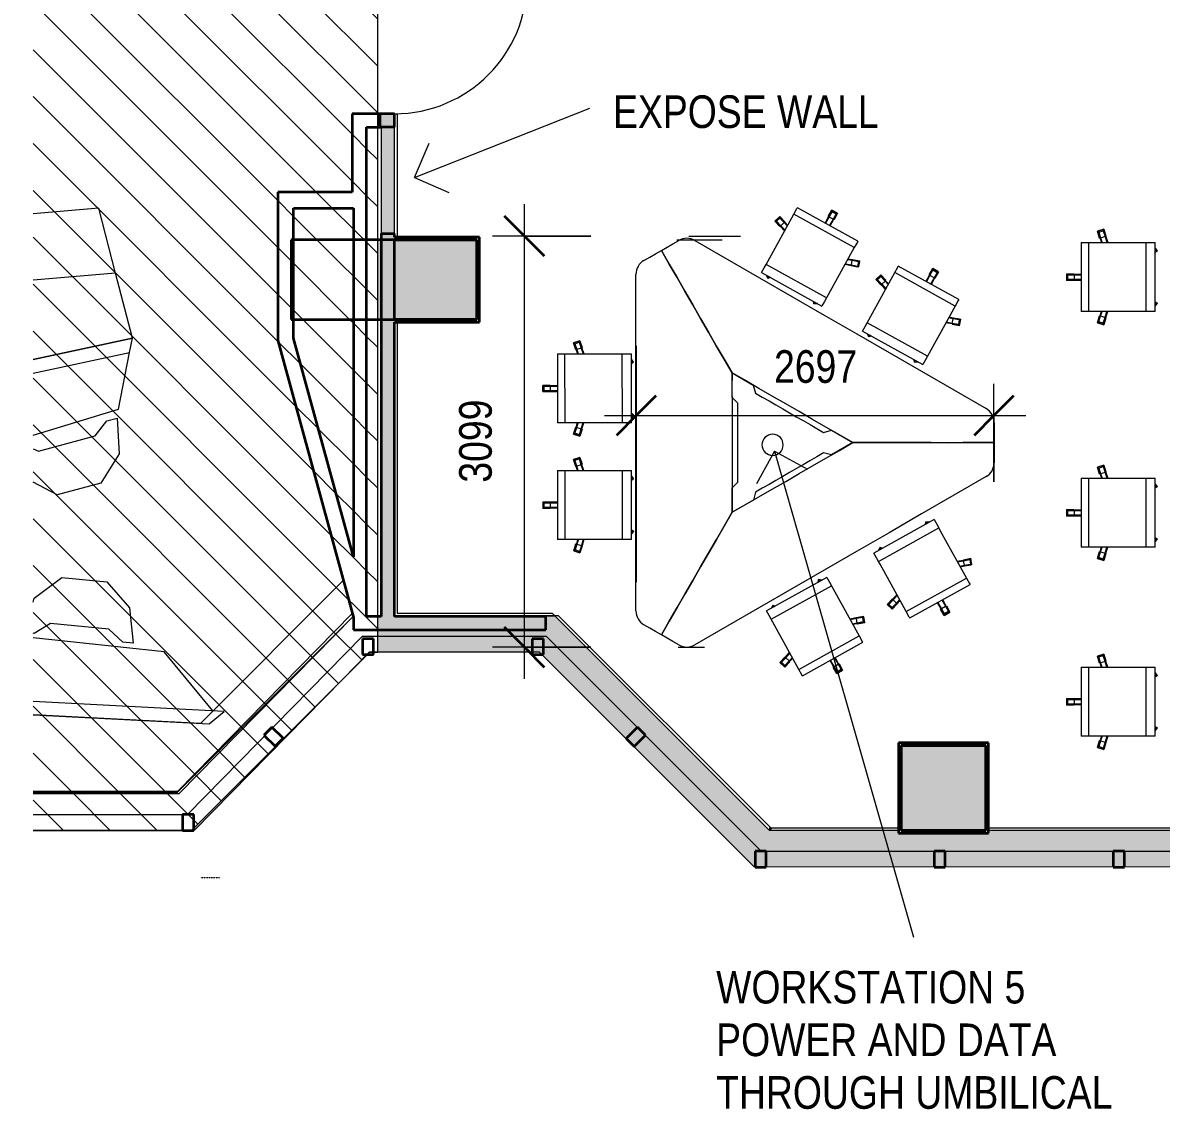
# Model space of a CAD drawing. Header units: millimetres. Extents: x 31960 to 73442, y -14102 to 21505.
# Drawn here: x 31960 to 40544, y -13508 to -5318 of the extents above; entities that cross this region are included whole.
import ezdxf

# ---------------------------------------------------------------- set-up
doc = ezdxf.new("R2010")
doc.units = ezdxf.units.MM
doc.linetypes.add('BVNDH-Dash Tight', pattern=[1.35, 0.75, -0.6])
for name, color, linetype, lineweight in [('A-ANNO-DIMS', 211, 'Continuous', 9), ('A-ANNO-DIMS-100', 211, 'Continuous', 9), ('A-COLS', 52, 'Continuous', 13), ('A-DETL', 90, 'Continuous', 9), ('A-DETL-GENF', 92, 'Continuous', 9), ('A-DETL-THIN', 151, 'Continuous', 9), ('A-DOOR', 31, 'Continuous', 13), ('A-GENM', 13, 'Continuous', 13), ('A-WALL', 113, 'Continuous', 13), ('A-WALL-PATT', 111, 'Continuous', 13), ('G-ANNO-TEXT', 231, 'Continuous', 9), ('G-IMPT', 8, 'Continuous', 9), ('I-FURN', 30, 'Continuous', 9), ('I-WALL', 2, 'Continuous', 13), ('Q-CASE', 31, 'Continuous', 9)]:
    doc.layers.add(name, color=color, linetype=linetype, lineweight=lineweight)
doc.styles.add('Arial Narrow_1', font='ARIALN.TTF', dxfattribs={"height": 245.820669})
doc.dimstyles.new('BVNDH_2_5mm_with_CL', dxfattribs={"dimscale": 304.8, "dimtxt": 250, "dimasz": 0.984252, "dimexe": 0.787402, "dimexo": 0.0625, "dimgap": 0.574147, "dimtad": 1, "dimdec": 0, "dimzin": 0, "dimdsep": 46, "dimtxsty": 'Arial Narrow_1', "dimblk1": 'OBLIQUE', "dimblk2": 'OBLIQUE', "dimsah": 1, "dimcen": 0.09, "dimdle": 0.787402, "dimazin": 0, "dimtfac": 1, "dimtdec": 4, "dimtix": 1, "dimtmove": 0, "dimatfit": 3, "dimfxl": 1.64042, "dimfxlon": 1, "dimtvp": 1, "dimtolj": 1, "dimtzin": 0, "dimarcsym": 2})
pattern_1 = [(135, (0, 0), (-176.7767, -176.7767), [])]

# ---------------------------------------------------------------- blocks, each defined once
blk = doc.blocks.new('Concept Single Door_DOR - 1000 x 2100mm 2-799987-Level 9 207 Kent St 1_100')
at = {"layer": 'A-DOOR', "color": 47}
blk.add_line((500, -50), (500, -1050), dxfattribs=at)
blk.add_arc((500, -50), 1000, 180, 270, dxfattribs=at)
blk = doc.blocks.new('Family5 - Family5-1060011-Level 9 207 Kent St 1_100')
at = {"layer": 'A-GENM'}
blk.add_hatch(color=254, dxfattribs=at).paths.add_polyline_path([(-1287.1, 39), (-1287.1, 759), (-1887.1, 759), (-1887.1, 12.2), (-1287.1, 12.2)], flags=0)
at = {"layer": 'A-GENM', "color": 67, "lineweight": 35}
for p, q in [((-1287.1, 759), (-1887.1, 759)), ((-1887.1, 759), (-1887.1, 12.2)), ((-1287.1, 12.2), (-1287.1, 759)), ((-1887.1, 12.2), (-1887.1, -641)), ((-1287.1, -641), (-1287.1, 12.2)), ((-1887.1, -641), (-1287.1, -641))]:
    blk.add_line(p, q, dxfattribs=at)
blk = doc.blocks.new('Walls 1 - 140902 Building Facade_sat-1083296-Level 9 207 Kent St 1_100')
at = {"layer": 'G-IMPT', "lineweight": 13}
h = blk.add_hatch(color=254, dxfattribs=at)
h.paths.add_polyline_path([(37477.1, -11682.2), (71649, -11679.7), (71640.1, 19788), (69968.7, 21470.2), (41474.8, 21470.2), (41474.8, 20152.3), (35829.9, 14507.5), (34636.1, 14507.5), (34636.1, 14387.7), (35879.6, 14387.5), (41594.8, 20102.6), (41594.8, 21350.2), (69918.7, 21350.2), (71520.1, 19738.5), (71528.9, -11559.7), (37526.8, -11562.2), (35906.7, -9942.6), (34636.1, -9942.7), (34636.1, -10062.7), (35857, -10062.6), (37357.1, -11562.2)], flags=0)
h.paths.add_polyline_path([(33232.7, -11406.1), (33252.1, -11406.1), (34372.2, -10266.6), (33232.8, -11406)], flags=0)
h = blk.add_hatch(color=254, dxfattribs=at)
h.paths.add_polyline_path([(37526.8, -11562.2), (44293.5, -11561.7), (44293.5, -11407.1), (39242.3, -11407.2), (39242.3, -11427.1), (38562.3, -11427.1), (38562.3, -11407.1), (37590.2, -11406.4), (35970.9, -9787.5), (34782.9, -9787.6), (34782.9, -9794.6), (35903.3, -9794.8), (35903.3, -9894.6), (34636.1, -9894.6), (34636.1, -9942.7), (35906.7, -9942.6), (37524.3, -11559.7)], flags=0)
h.paths.add_polyline_path([(34636.1, -9794.6), (34662.9, -9794.6), (34662.9, -9787.7), (34636.1, -9787.7)], flags=0)
at = {"layer": 'A-WALL', "color": 67, "lineweight": 35}
for p, q in [((34565.5, -9961.4), (34520.5, -9961.4)), ((34520.5, -9961.4), (34520.5, -10081.4)), ((34605.5, -9961.4), (34565.7, -9961.4)), ((34605.5, -10062.7), (34605.5, -9961.4)), ((35885.9, -9961.4), (35800.9, -9961.4)), ((35800.9, -9961.4), (35800.9, -10081.4)), ((35885.9, -10081.4), (35885.9, -9961.4)), ((34520.5, -10081.4), (34557.3, -10081.4)), ((34557.3, -10081.4), (34605.5, -10081.4)), ((34605.5, -10081.4), (34605.5, -10062.7)), ((35800.9, -10081.4), (35885.9, -10081.4)), ((33837.7, -10627.2), (33777.5, -10687.3)), ((33922.5, -10712.1), (33837.7, -10627.2)), ((36594.6, -10628.2), (36509.8, -10713.1)), ((36654.7, -10688.2), (36594.6, -10628.2)), ((33777.5, -10687.3), (33862.3, -10772.2)), ((33862.3, -10772.2), (33922.5, -10712.1)), ((36509.8, -10713.1), (36569.9, -10773.1)), ((36569.9, -10773.1), (36654.7, -10688.2)), ((33249.1, -11286.1), (33164.1, -11286.1)), ((33164.1, -11286.1), (33164.1, -11406.1)), ((33249.1, -11389.7), (33249.1, -11286.1)), ((33164.1, -11406.1), (33232.7, -11406.1)), ((33232.7, -11406.1), (33249.1, -11406.1)), ((33249.1, -11406.1), (33249.1, -11389.7)), ((37566.1, -11562.7), (37481.1, -11562.7)), ((37481.1, -11562.7), (37481.1, -11682.7)), ((37566.1, -11682.7), (37566.1, -11562.7)), ((38916.1, -11562.6), (38831.1, -11562.6)), ((38831.1, -11562.6), (38831.1, -11682.6)), ((38916.1, -11682.6), (38916.1, -11562.6)), ((40266.1, -11562.5), (40181.1, -11562.5)), ((40181.1, -11562.5), (40181.1, -11682.5)), ((40266.1, -11682.5), (40266.1, -11562.5)), ((37481.1, -11682.7), (37566.1, -11682.7)), ((38831.1, -11682.6), (38916.1, -11682.6)), ((40181.1, -11682.5), (40266.1, -11682.5))]:
    blk.add_line(p, q, dxfattribs=at)
at = {"layer": 'G-IMPT', "color": 47, "lineweight": 13}
for p, q in [((34552.5, -9787.7), (34636.1, -9787.7)), ((34636.1, -9787.7), (34662.9, -9787.7)), ((34782.9, -9787.6), (35970.9, -9787.5)), ((35970.9, -9787.5), (37591, -11407.2)), ((33201.8, -11286.1), (34522.3, -9942.7)), ((34522.3, -9942.7), (34563.5, -9942.7)), ((34563.7, -9942.7), (34636.1, -9942.7)), ((34636.1, -9942.7), (35906.7, -9942.6)), ((35906.7, -9942.6), (37526.8, -11562.2)), ((34572.7, -10062.7), (34372.2, -10266.6)), ((34636.1, -10062.7), (34572.7, -10062.7)), ((35857, -10062.6), (34636.1, -10062.7)), ((37477.1, -11682.2), (35857, -10062.6)), ((34372.2, -10266.6), (33252.1, -11406.1)), ((32037.9, -11286.1), (33201.8, -11286.1)), ((33232.7, -11406.1), (32037.9, -11406.1)), ((33252.1, -11406.1), (33232.7, -11406.1)), ((38561, -11407.1), (38562.3, -11407.1)), ((37526.8, -11562.2), (71528.9, -11559.7)), ((71649, -11679.7), (37477.1, -11682.2))]:
    blk.add_line(p, q, dxfattribs=at)
blk = doc.blocks.new('Walls 1 - Walls 1-1083272-Level 9 207 Kent St 1_100')
blk.add_blockref('Walls 1 - 140902 Building Facade_sat-1083296-Level 9 207 Kent St 1_100', (0, 0))
blk = doc.blocks.new('Columns17 - Columns-1587790-Level 9 207 Kent St 1_100')
at = {"layer": 'A-COLS'}
blk.add_hatch(color=254, dxfattribs=at).paths.add_polyline_path([(39222.3, -11408.1), (39222.3, -10768.1), (38582.3, -10768.1), (38582.3, -11408.1), (38930.2, -11408.1)], flags=0)
at = {"layer": 'A-COLS', "color": 67, "lineweight": 35}
for p, q in [((38582.3, -10768.1), (38582.3, -11408.1)), ((39222.3, -10768.1), (38582.3, -10768.1)), ((39222.3, -11408.1), (39222.3, -10768.1)), ((38582.3, -11408.1), (39222.3, -11408.1))]:
    blk.add_line(p, q, dxfattribs=at)
blk = doc.blocks.new('Triangular Shaped Workbench4 - 140929 Triangular Shaped Workbench_sat-1825620-Level 9 207 Kent St 1_100')
at = {"layer": 'G-IMPT'}
for p, q in [((-8847, 2143), (-8732, 2342)), ((-8732, 2342), (-8617, 2143)), ((-8827, 2070), (-8847, 2143)), ((-8617, 2143), (-8636, 2070)), ((-9384, 1212), (-9269, 1411)), ((-9269, 1411), (-9196, 1431)), ((-8267, 1431), (-8194, 1411)), ((-8194, 1411), (-8079, 1212)), ((-9154, 1212), (-9384, 1212)), ((-9100, 1266), (-9154, 1212)), ((-8309, 1212), (-8363, 1266)), ((-8079, 1212), (-8309, 1212))]:
    blk.add_line(p, q, dxfattribs=at)
at = {"layer": 'G-IMPT', "flags": 128}
for points in [[(-8920, 3666), (-8857, 3666), (-8794, 3666), (-8732, 3666)], [(-8732, 3666), (-8669, 3666), (-8606, 3666), (-8543, 3666)], [(-8732, 2342), (-8732, 2490), (-8732, 2637), (-8732, 2784), (-8732, 2931), (-8732, 3078), (-8732, 3225), (-8732, 3372), (-8732, 3519), (-8732, 3666)], [(-8732, 3666), (-8732, 3519), (-8732, 3372), (-8732, 3225), (-8732, 3078), (-8732, 2931), (-8732, 2784), (-8732, 2637), (-8732, 2490), (-8732, 2342)], [(-10625, 863), (-10450, 1166), (-10275, 1469), (-10100, 1773), (-9925, 2076), (-9750, 2379), (-9575, 2682), (-9400, 2985), (-9225, 3288), (-9050, 3591)], [(-8413, 3591), (-8238, 3288), (-8063, 2985), (-7888, 2682), (-7713, 2379), (-7538, 2076), (-7363, 1773), (-7188, 1469), (-7013, 1166), (-6838, 863)], [(-8732, 2342), (-8804, 2217), (-8877, 2091), (-8949, 1966), (-9022, 1840), (-9094, 1714), (-9167, 1589), (-9239, 1463), (-9312, 1338), (-9384, 1212)], [(-8079, 1212), (-8151, 1338), (-8224, 1463), (-8297, 1589), (-8369, 1714), (-8442, 1840), (-8514, 1966), (-8587, 2091), (-8659, 2217), (-8732, 2342)], [(-9196, 1431), (-9159, 1495), (-9122, 1559), (-9085, 1623), (-9048, 1686), (-9012, 1750), (-8975, 1814), (-8938, 1878), (-8901, 1942), (-8864, 2006), (-8827, 2070)], [(-8636, 2070), (-8599, 2006), (-8562, 1942), (-8525, 1878), (-8489, 1814), (-8452, 1750), (-8415, 1686), (-8378, 1623), (-8341, 1559), (-8304, 1495), (-8267, 1431)], [(-10531, 550), (-10403, 624), (-10276, 697), (-10149, 771), (-10021, 844), (-9894, 918), (-9767, 991), (-9639, 1065), (-9512, 1138), (-9384, 1212)], [(-9384, 1212), (-9512, 1138), (-9639, 1065), (-9767, 991), (-9894, 918), (-10021, 844), (-10149, 771), (-10276, 697), (-10403, 624), (-10531, 550)], [(-9384, 1212), (-9239, 1212), (-9094, 1212), (-8949, 1212), (-8804, 1212), (-8659, 1212), (-8514, 1212), (-8369, 1212), (-8224, 1212), (-8079, 1212)], [(-8363, 1266), (-8437, 1266), (-8510, 1266), (-8584, 1266), (-8658, 1266), (-8732, 1266), (-8805, 1266), (-8879, 1266), (-8953, 1266), (-9027, 1266), (-9100, 1266)], [(-8079, 1212), (-7952, 1138), (-7824, 1065), (-7697, 991), (-7569, 918), (-7442, 844), (-7315, 771), (-7187, 697), (-7060, 624), (-6933, 550)], [(-6933, 550), (-7060, 624), (-7187, 697), (-7315, 771), (-7442, 844), (-7569, 918), (-7697, 991), (-7824, 1065), (-7952, 1138), (-8079, 1212)], [(-10531, 550), (-10562, 604), (-10594, 659), (-10625, 713)], [(-6838, 713), (-6870, 659), (-6901, 604), (-6933, 550)], [(-10437, 387), (-10468, 441), (-10499, 496), (-10531, 550)], [(-6933, 550), (-6964, 496), (-6995, 441), (-7027, 387)], [(-7157, 312), (-7507, 312), (-7857, 312), (-8207, 312), (-8557, 312), (-8907, 312), (-9257, 312), (-9607, 312), (-9957, 312), (-10307, 312)]]:
    blk.add_lwpolyline(points, dxfattribs=at)
at = {"layer": 'G-IMPT'}
for centre, start, end in [((-8920, 3516), 90, 150), ((-8543, 3516), 30, 90), ((-10495, 788), 150, 210), ((-6968, 788), 330, 30), ((-10307, 462), 210, 270), ((-7157, 462), 270, 330)]:
    blk.add_arc(centre, 150, start, end, dxfattribs=at)
blk = doc.blocks.new('Triangular Shaped Workbench4 - Triangular Shaped Workbench-1804144-Level 9 207 Kent St 1_100')
at = {"layer": 'I-FURN'}
for p, q in [((36892.9, -6954.5), (37232.9, -6954.5)), ((36901, -10024.6), (37101, -10024.6))]:
    blk.add_line(p, q, dxfattribs=at)
at = {"xscale": 0.8052448440844177, "yscale": 0.8052448440844177, "zscale": 0.8052448440844177, "rotation": 150.0000000000004}
blk.add_blockref('Triangular Shaped Workbench4 - 140929 Triangular Shaped Workbench_sat-1825620-Level 9 207 Kent St 1_100', (32162, -3859.6), dxfattribs=at)
blk = doc.blocks.new('JX-57-Generic Chair-Task - Task without Arms-542702-Level 9 207 Kent St 1_100')
at = {"layer": 'I-FURN'}
for p, q in [((166, 389.3), (116, 389.3)), ((116, 334.3), (116, 389.3)), ((118.5, 379.7), (123.5, 379.7)), ((118.5, 379.7), (118.5, 332.1)), ((121, 379.9), (121, 387.8)), ((121, 387.8), (161, 387.8)), ((123.5, 379.7), (158.5, 379.7)), ((123.5, 333.2), (123.5, 379.7)), ((158.5, 379.7), (163.5, 379.7)), ((158.5, 379.7), (158.5, 333.2)), ((161, 387.8), (161, 379.9)), ((163.5, 379.7), (163.5, 332.1)), ((166, 389.3), (166, 334.3)), ((401, 278.9), (-119, 278.9)), ((-119, 271.7), (-119, 278.9)), ((-119, 224.1), (-119, 271.7)), ((116, 334.3), (118.5, 334.3)), ((123.5, 333.2), (118.5, 332.1)), ((118.5, 332.1), (118.5, 278.9)), ((123.5, 278.9), (123.5, 333.2)), ((158.5, 333.2), (123.5, 333.2)), ((163.5, 332.1), (158.5, 333.2)), ((158.5, 333.2), (158.5, 278.9)), ((163.5, 334.3), (166, 334.3)), ((163.5, 332.1), (163.5, 278.9)), ((401, 278.9), (401, 271.7)), ((401, 271.7), (401, 224.1)), ((-119, -182.8), (-119, 224.1)), ((401, 224.1), (-119, 224.1)), ((401, 224.1), (401, -182.8)), ((-203.6, 157.2), (-219, 109.6)), ((-166.7, 92.6), (-219, 109.6)), ((-216, 113.9), (-203.7, 152)), ((-208.4, 111.5), (-216, 113.9)), ((-209.1, 109), (-207.5, 113.8)), ((-209.1, 109), (-163.8, 94.3)), ((-207.5, 113.8), (-196.7, 147.1)), ((-207.5, 113.8), (-163.3, 99.4)), ((-203.7, 152), (-196.1, 149.5)), ((-203.6, 157.2), (-151.2, 140.2)), ((-196.7, 147.1), (-195.2, 151.8)), ((-196.7, 147.1), (-152.5, 132.7)), ((-195.2, 151.8), (-149.9, 137.1)), ((-166.7, 92.6), (-165.9, 95)), ((-163.3, 99.4), (-163.8, 94.3)), ((-163.8, 94.3), (-119, 79.8)), ((-152.5, 132.7), (-163.3, 99.4)), ((-163.3, 99.4), (-119, 85)), ((-149.9, 137.1), (-152.5, 132.7)), ((-152.5, 132.7), (-119, 121.8)), ((-152, 137.8), (-151.2, 140.2)), ((-149.9, 137.1), (-119, 127.1)), ((431.9, 137.1), (401, 127.1)), ((434.5, 132.7), (401, 121.8)), ((445.3, 99.4), (401, 85)), ((445.8, 94.3), (401, 79.8)), ((477.1, 151.8), (431.9, 137.1)), ((434.5, 132.7), (431.9, 137.1)), ((433.2, 140.2), (485.5, 157.2)), ((433.2, 140.2), (434, 137.8)), ((478.7, 147.1), (434.5, 132.7)), ((445.3, 99.4), (434.5, 132.7)), ((489.5, 113.8), (445.3, 99.4)), ((445.8, 94.3), (445.3, 99.4)), ((491, 109), (445.8, 94.3)), ((447.9, 95), (448.7, 92.6)), ((501, 109.6), (448.7, 92.6)), ((477.1, 151.8), (478.7, 147.1)), ((478.1, 149.5), (485.6, 152)), ((478.7, 147.1), (489.5, 113.8)), ((501, 109.6), (485.5, 157.2)), ((498, 113.9), (485.6, 152)), ((489.5, 113.8), (491, 109)), ((498, 113.9), (490.4, 111.5)), ((-119, -208), (-119, -182.8)), ((-119, -239.5), (-119, -208)), ((401, -208), (-119, -208)), ((-119, -279.3), (-119, -239.5)), ((401, -182.8), (401, -208)), ((401, -208), (401, -239.5)), ((401, -239.5), (401, -279.3)), ((-119, -279.4), (401, -279.4)), ((-78.7, -279.3), (-56.5, -295.4)), ((-59.7, -291.2), (-76.1, -279.3)), ((-56.9, -283.2), (-62.3, -279.2)), ((-55, -284.8), (-59.7, -291.2)), ((-54, -279.2), (-56.9, -283.2)), ((-52.9, -286.1), (-56.9, -283.2)), ((-44.8, -279.2), (-56.5, -295.4)), ((-52.9, -286.1), (-47.8, -279.2)), ((338.5, -295.4), (326.8, -279.3)), ((334.8, -286.1), (329.9, -279.3)), ((338.9, -283.2), (334.8, -286.1)), ((336.1, -279.3), (338.9, -283.2)), ((341.6, -291.2), (336.9, -284.8)), ((338.5, -295.4), (360.6, -279.3)), ((344.2, -279.3), (338.9, -283.2)), ((341.6, -291.2), (358.1, -279.3))]:
    blk.add_line(p, q, dxfattribs=at)
blk = doc.blocks.new('JX-57-Generic Chair-Task - Task without Arms-3760541-Level 9 207 Kent St 1_100')
at = {"layer": 'I-FURN'}
for p, q in [((401, 279.4), (-119, 279.4)), ((-119, 239.5), (-119, 279.3)), ((-56.5, 295.4), (-78.7, 279.3)), ((-76.1, 279.3), (-59.7, 291.2)), ((-62.3, 279.2), (-56.9, 283.2)), ((-59.7, 291.2), (-55, 284.8)), ((-56.9, 283.2), (-52.9, 286.1)), ((-56.9, 283.2), (-54, 279.2)), ((-56.5, 295.4), (-44.8, 279.2)), ((-47.8, 279.2), (-52.9, 286.1)), ((326.8, 279.3), (338.5, 295.4)), ((329.9, 279.3), (334.8, 286.1)), ((334.8, 286.1), (338.9, 283.2)), ((338.9, 283.2), (336.1, 279.3)), ((336.9, 284.8), (341.6, 291.2)), ((360.6, 279.3), (338.5, 295.4)), ((338.9, 283.2), (344.2, 279.3)), ((358.1, 279.3), (341.6, 291.2)), ((401, 279.3), (401, 239.5)), ((-119, 208), (-119, 239.5)), ((-119, 182.8), (-119, 208)), ((-119, 208), (401, 208)), ((-119, -224.1), (-119, 182.8)), ((401, 239.5), (401, 208)), ((401, 208), (401, 182.8)), ((401, 182.8), (401, -224.1)), ((-119, -79.8), (-163.8, -94.3)), ((-119, -85), (-163.3, -99.4)), ((401, -79.8), (445.8, -94.3)), ((401, -85), (445.3, -99.4)), ((-219, -109.6), (-166.7, -92.6)), ((-219, -109.6), (-203.6, -157.2)), ((-216, -113.9), (-208.4, -111.5)), ((-203.7, -152), (-216, -113.9)), ((-163.8, -94.3), (-209.1, -109)), ((-207.5, -113.8), (-209.1, -109)), ((-163.3, -99.4), (-207.5, -113.8)), ((-196.7, -147.1), (-207.5, -113.8)), ((-196.1, -149.5), (-203.7, -152)), ((-151.2, -140.2), (-203.6, -157.2)), ((-152.5, -132.7), (-196.7, -147.1)), ((-195.2, -151.8), (-196.7, -147.1)), ((-149.9, -137.1), (-195.2, -151.8)), ((-165.9, -95), (-166.7, -92.6)), ((-163.8, -94.3), (-163.3, -99.4)), ((-163.3, -99.4), (-152.5, -132.7)), ((-119, -121.8), (-152.5, -132.7)), ((-152.5, -132.7), (-149.9, -137.1)), ((-151.2, -140.2), (-152, -137.8)), ((-119, -127.1), (-149.9, -137.1)), ((401, -121.8), (434.5, -132.7)), ((401, -127.1), (431.9, -137.1)), ((431.9, -137.1), (434.5, -132.7)), ((431.9, -137.1), (477.1, -151.8)), ((434, -137.8), (433.2, -140.2)), ((485.5, -157.2), (433.2, -140.2)), ((434.5, -132.7), (445.3, -99.4)), ((434.5, -132.7), (478.7, -147.1)), ((445.3, -99.4), (445.8, -94.3)), ((445.3, -99.4), (489.5, -113.8)), ((445.8, -94.3), (491, -109)), ((448.7, -92.6), (447.9, -95)), ((448.7, -92.6), (501, -109.6)), ((478.7, -147.1), (477.1, -151.8)), ((485.6, -152), (478.1, -149.5)), ((489.5, -113.8), (478.7, -147.1)), ((485.5, -157.2), (501, -109.6)), ((485.6, -152), (498, -113.9)), ((491, -109), (489.5, -113.8)), ((490.4, -111.5), (498, -113.9)), ((-119, -271.7), (-119, -224.1)), ((-119, -224.1), (401, -224.1)), ((401, -224.1), (401, -271.7)), ((-119, -278.9), (-119, -271.7)), ((-119, -278.9), (401, -278.9)), ((118.5, -334.3), (116, -334.3)), ((116, -389.3), (116, -334.3)), ((118.5, -278.9), (118.5, -332.1)), ((118.5, -332.1), (123.5, -333.2)), ((118.5, -332.1), (118.5, -379.7)), ((123.5, -333.2), (123.5, -278.9)), ((123.5, -333.2), (158.5, -333.2)), ((123.5, -379.7), (123.5, -333.2)), ((158.5, -278.9), (158.5, -333.2)), ((158.5, -333.2), (163.5, -332.1)), ((158.5, -333.2), (158.5, -379.7)), ((163.5, -278.9), (163.5, -332.1)), ((163.5, -332.1), (163.5, -379.7)), ((166, -334.3), (163.5, -334.3)), ((166, -334.3), (166, -389.3)), ((401, -271.7), (401, -278.9)), ((116, -389.3), (166, -389.3)), ((123.5, -379.7), (118.5, -379.7)), ((121, -387.8), (121, -379.9)), ((161, -387.8), (121, -387.8)), ((158.5, -379.7), (123.5, -379.7)), ((163.5, -379.7), (158.5, -379.7)), ((161, -379.9), (161, -387.8))]:
    blk.add_line(p, q, dxfattribs=at)
blk = doc.blocks.new('JX-57-Generic Chair-Task - Task without Arms-V4-Level 9 207 Kent St 1_100')
at = {"layer": 'I-FURN'}
for p, q in [((401, 279.4), (-119, 279.4)), ((-119, 239.5), (-119, 279.3)), ((-56.5, 295.4), (-78.7, 279.3)), ((-76.1, 279.3), (-59.7, 291.2)), ((-62.3, 279.2), (-56.9, 283.2)), ((-59.7, 291.2), (-55, 284.8)), ((-56.9, 283.2), (-52.9, 286.1)), ((-56.9, 283.2), (-54, 279.2)), ((-56.5, 295.4), (-44.8, 279.2)), ((-47.8, 279.2), (-52.9, 286.1)), ((326.8, 279.3), (338.5, 295.4)), ((329.9, 279.3), (334.8, 286.1)), ((334.8, 286.1), (338.9, 283.2)), ((338.9, 283.2), (336.1, 279.3)), ((336.9, 284.8), (341.6, 291.2)), ((360.6, 279.3), (338.5, 295.4)), ((338.9, 283.2), (344.2, 279.3)), ((358.1, 279.3), (341.6, 291.2)), ((401, 279.3), (401, 239.5)), ((-119, 208), (-119, 239.5)), ((-119, 182.8), (-119, 208)), ((-119, 208), (401, 208)), ((-119, -224.1), (-119, 182.8)), ((401, 239.5), (401, 208)), ((401, 208), (401, 182.8)), ((401, 182.8), (401, -224.1)), ((-119, -79.8), (-163.8, -94.3)), ((-119, -85), (-163.3, -99.4)), ((401, -79.8), (445.8, -94.3)), ((401, -85), (445.3, -99.4)), ((-219, -109.6), (-166.7, -92.6)), ((-219, -109.6), (-203.6, -157.2)), ((-216, -113.9), (-208.4, -111.5)), ((-203.7, -152), (-216, -113.9)), ((-163.8, -94.3), (-209.1, -109)), ((-207.5, -113.8), (-209.1, -109)), ((-163.3, -99.4), (-207.5, -113.8)), ((-196.7, -147.1), (-207.5, -113.8)), ((-196.1, -149.5), (-203.7, -152)), ((-151.2, -140.2), (-203.6, -157.2)), ((-152.5, -132.7), (-196.7, -147.1)), ((-195.2, -151.8), (-196.7, -147.1)), ((-149.9, -137.1), (-195.2, -151.8)), ((-165.9, -95), (-166.7, -92.6)), ((-163.8, -94.3), (-163.3, -99.4)), ((-163.3, -99.4), (-152.5, -132.7)), ((-119, -121.8), (-152.5, -132.7)), ((-152.5, -132.7), (-149.9, -137.1)), ((-151.2, -140.2), (-152, -137.8)), ((-119, -127.1), (-149.9, -137.1)), ((401, -127.1), (431.9, -137.1)), ((402.4, -122.3), (434.5, -132.7)), ((431.9, -137.1), (434.5, -132.7)), ((431.9, -137.1), (477.1, -151.8)), ((434, -137.8), (433.2, -140.2)), ((485.5, -157.2), (433.2, -140.2)), ((434.5, -132.7), (445.3, -99.4)), ((434.5, -132.7), (478.7, -147.1)), ((445.3, -99.4), (445.8, -94.3)), ((445.3, -99.4), (489.5, -113.8)), ((445.8, -94.3), (491, -109)), ((448.7, -92.6), (447.9, -95)), ((448.7, -92.6), (501, -109.6)), ((478.7, -147.1), (477.1, -151.8)), ((485.6, -152), (478.1, -149.5)), ((489.5, -113.8), (478.7, -147.1)), ((485.5, -157.2), (501, -109.6)), ((485.6, -152), (498, -113.9)), ((491, -109), (489.5, -113.8)), ((490.4, -111.5), (498, -113.9)), ((-119, -271.7), (-119, -224.1)), ((-119, -224.1), (401, -224.1)), ((401, -224.1), (401, -271.7)), ((-119, -278.9), (-119, -271.7)), ((-119, -278.9), (401, -278.9)), ((118.5, -334.3), (116, -334.3)), ((116, -389.3), (116, -334.3)), ((118.5, -278.9), (118.5, -332.1)), ((118.5, -332.1), (123.5, -333.2)), ((118.5, -332.1), (118.5, -379.7)), ((123.5, -333.2), (123.5, -278.9)), ((123.5, -333.2), (158.5, -333.2)), ((123.5, -379.7), (123.5, -333.2)), ((158.5, -278.9), (158.5, -333.2)), ((158.5, -333.2), (163.5, -332.1)), ((158.5, -333.2), (158.5, -379.7)), ((163.5, -278.9), (163.5, -332.1)), ((163.5, -332.1), (163.5, -379.7)), ((166, -334.3), (163.5, -334.3)), ((166, -334.3), (166, -389.3)), ((401, -271.7), (401, -278.9)), ((116, -389.3), (166, -389.3)), ((123.5, -379.7), (118.5, -379.7)), ((121, -387.8), (121, -379.9)), ((161, -387.8), (121, -387.8)), ((158.5, -379.7), (123.5, -379.7)), ((163.5, -379.7), (158.5, -379.7)), ((161, -379.9), (161, -387.8))]:
    blk.add_line(p, q, dxfattribs=at)
blk = doc.blocks.new('umbilical - umbilical-1916693-Level 9 207 Kent St 1_100')
at = {"layer": 'I-FURN'}
for start, end in [(0, 180), (180, 0)]:
    blk.add_arc((37613.8, -8499.7), 80, start, end, dxfattribs=at)
blk = doc.blocks.new('Casework 18 - Casework 18-2049640-Level 9 207 Kent St 1_100')
at = {"layer": 'Q-CASE'}
for p, q in [((32533, -6714.8), (32037.9, -6757.9)), ((32659.7, -7204.8), (32533, -6714.8)), ((32659.7, -7204.8), (32037.9, -7259.2)), ((32786.5, -7695.6), (32659.7, -7204.8)), ((32786.5, -7695.6), (32037.9, -7857.6)), ((32037.9, -7857.6), (32786.5, -7695.6)), ((32765.4, -7802.5), (32786.5, -7695.6)), ((32037.9, -7959.9), (32765.4, -7802.5)), ((32681.1, -8230), (32765.4, -7802.5)), ((32037.9, -8426.6), (32681.1, -8230)), ((34375.4, -9523.4), (33299.1, -10599.7)), ((34449.9, -9796.1), (34375.4, -9523.4)), ((33127.3, -11118.7), (34449.9, -9796.1)), ((33025.6, -10059), (32037.9, -9954.3)), ((33394.4, -10504.5), (33025.6, -10059)), ((33479.4, -10508.9), (32037.9, -10434.2)), ((32037.9, -10534.4), (33365.6, -10603.2)), ((33299.1, -10599.7), (32037.9, -10534.4)), ((33365.6, -10603.2), (33479.4, -10508.9)), ((32037.9, -11118.7), (33127.3, -11118.7))]:
    blk.add_line(p, q, dxfattribs=at)
blk = doc.blocks.new('Furniture 23 - Laptop Table_sat-2464261-Level 9 207 Kent St 1_100')
at = {"layer": 'G-IMPT'}
for p, q in [((9082, 1133.3), (9272.6, 1310.3)), ((9272.6, 1310.3), (9613.9, 1310.3)), ((9613.9, 1310.3), (9804.5, 1133.3)), ((9075.9, 1103.2), (9082, 1133.3)), ((9804.5, 1133.3), (9858.2, 870.3)), ((9222.3, 956.4), (9107.6, 870.3)), ((9664.2, 956.4), (9222.3, 956.4)), ((9778.9, 870.3), (9664.2, 956.4)), ((9107.6, 870.3), (9099.1, 870.3)), ((9858.2, 870.3), (9778.9, 870.3))]:
    blk.add_line(p, q, dxfattribs=at)
blk = doc.blocks.new('Furniture 23 - Furniture 22-2464417-Level 9 207 Kent St 1_100')
blk.add_blockref('Furniture 23 - Laptop Table_sat-2464261-Level 9 207 Kent St 1_100', (21802.9, -10928.9))
blk = doc.blocks.new('Furniture 25 - Laptop Table_sat-2464261-Level 9 207 Kent St 1_100')
at = {"layer": 'G-IMPT'}
for p, q in [((9082, 1133.3), (9272.6, 1310.3)), ((9272.6, 1310.3), (9613.9, 1310.3)), ((9613.9, 1310.3), (9764, 1170.8)), ((9028.3, 870.3), (9082, 1133.3)), ((9222.3, 956.4), (9107.6, 870.3)), ((9664.2, 956.4), (9222.3, 956.4)), ((9699.5, 929.9), (9664.2, 956.4)), ((9107.6, 870.3), (9028.3, 870.3))]:
    blk.add_line(p, q, dxfattribs=at)
blk = doc.blocks.new('Furniture 25 - Furniture 22-2464449-Level 9 207 Kent St 1_100')
blk.add_blockref('Furniture 25 - Laptop Table_sat-2464261-Level 9 207 Kent St 1_100', (23335.6, -9414.3))
blk = doc.blocks.new('DIMBLOCK2-Level 9 207 Kent St 1_100')
at = {"layer": 'A-ANNO-DIMS-100'}
for p, q in [((35742.4, -10264.6), (35742.4, -6685.9)), ((36242.4, -6925.9), (35502.4, -6925.9)), ((35742.4, -6925.9), (36242.4, -6925.9)), ((36242.4, -10024.6), (35502.4, -10024.6)), ((35742.4, -10024.6), (36242.4, -10024.6))]:
    blk.add_line(p, q, dxfattribs=at)
at = {"layer": 'A-ANNO-DIMS-100', "lineweight": 35}
for p, q in [((35742.4, -6925.9), (35592.4, -6775.9)), ((35742.4, -6925.9), (35892.4, -7075.9)), ((35742.4, -10024.6), (35592.4, -9874.6)), ((35742.4, -10024.6), (35892.4, -10174.6))]:
    blk.add_line(p, q, dxfattribs=at)
at = {"layer": 'A-ANNO-DIMS-100', "color": 0, "insert": (35250.2, -8784.8), "char_height": 245.82, "width": 742.857, "attachment_point": 1, "rotation": 90, "line_spacing_factor": 0.968573, "style": 'Arial Narrow_1'}
blk.add_mtext('3099', dxfattribs=at)
blk = doc.blocks.new('_Oblique')
at = {"color": 0, "linetype": 'ByBlock', "lineweight": -2}
blk.add_line((-0.5, -0.5), (0.5, 0.5), dxfattribs=at)
blk = doc.blocks.new('DIMBLOCK3-Level 9 207 Kent St 1_100')
at = {"layer": 'A-ANNO-DIMS-100'}
for p, q in [((36585.6, -7778.8), (36585.6, -8518.8)), ((36585.6, -8278.8), (36585.6, -7778.8)), ((39282.6, -8778.8), (39282.6, -8038.8)), ((36345.6, -8278.8), (39522.6, -8278.8)), ((39282.6, -8278.8), (39282.6, -8778.8))]:
    blk.add_line(p, q, dxfattribs=at)
at = {"layer": 'A-ANNO-DIMS-100', "lineweight": 35}
for p, q in [((36585.6, -8278.8), (36735.6, -8128.8)), ((39282.6, -8278.8), (39432.6, -8128.8)), ((36585.6, -8278.8), (36435.6, -8428.8)), ((39282.6, -8278.8), (39132.6, -8428.8))]:
    blk.add_line(p, q, dxfattribs=at)
at = {"layer": 'A-ANNO-DIMS-100', "color": 0, "insert": (37624.6, -7786.5), "char_height": 245.82, "width": 742.857, "attachment_point": 1, "line_spacing_factor": 0.968573, "style": 'Arial Narrow_1'}
blk.add_mtext('2697', dxfattribs=at)

msp = doc.modelspace()

# ---------------------------------------------------------------- hatches: boundary and pattern name
at = {"layer": 'A-DETL-GENF'}
h = msp.add_hatch(dxfattribs=at)
h.set_pattern_fill('FP_2', style=0, pattern_type=2)
h.set_pattern_definition(pattern_1)
h.paths.add_polyline_path([(33232.6, -11406.2), (33232.7, -11406.1), (33227, -11406.2)], flags=0)
h.paths.add_polyline_path([(32521.6, -11131.1), (33136.8, -11131.1), (34451, -9794.1), (33882.2, -7712.7), (33882.2, -6594.5), (34442.7, -6594.5), (34442.7, -6003.9), (34636.1, -6003.9), (34636.1, -5003.9), (34445.5, -5003.9), (34445.5, -954.6), (33982.3, -954.6), (33982.3, -354.6), (34445.5, -354.6), (34445.5, 2278.2), (32474.6, 2278.2), (32474.6, 138.5), (32592.5, 138.5), (32592.5, -971.5), (32354.6, -971.5), (32354.6, 70), (32394.6, 70), (32394.6, 170), (32354.6, 170), (32354.6, 8053.5), (32394.6, 8053.5), (32394.6, 8173.5), (32592.5, 8173.5), (32592.5, 7413.5), (32474.6, 7413.5), (32474.6, 2398.2), (34445.5, 2398.2), (34445.5, 8586.2), (34636.1, 8586.2), (34636.1, 9664.6), (34452.3, 9665.5), (34452.3, 9981.6), (33967.7, 9981.6), (33967.7, 10621.6), (34462.3, 10621.6), (34462.3, 14235.4), (32037.9, 14235.4), (32037.9, -11131.1)], flags=0)
h.paths.add_polyline_path([(34372.2, -10266.6), (34576.1, -10062.7), (34572.7, -10062.7), (34449.9, -10187.5)], flags=0)
h.paths.add_polyline_path([(34552.7, -9787.7), (34636.1, -9787.5), (34636.1, -7554.5), (34552.7, -7554.5), (34552.7, -9787.6)], flags=0)
h.paths.add_polyline_path([(34452.7, -9345), (34452.7, -7554.5), (34002.2, -7554.5), (34002.2, -7696.6), (34450.2, -9336.1)], flags=0)
h.paths.add_polyline_path([(34552.7, -6954.5), (34636.1, -6954.5), (34636.1, -6103.9), (34552.7, -6103.9), (34552.7, -6934.5)], flags=0)
h.paths.add_polyline_path([(34452.7, -6954.5), (34452.7, -6714.5), (34002.2, -6714.5), (34002.2, -6954.5), (34442.7, -6954.5)], flags=0)
h.paths.add_polyline_path([(33085.4, -5005.4), (32360.9, -2300.8), (32457.5, -2274.9), (33182, -4979.6)], flags=0)
h.paths.add_polyline_path([(34588.7, -4903.9), (34636.1, -4903.9), (34636.1, -954.6), (34555.5, -954.6), (34555.5, -4903.9), (34576.1, -4903.9)], flags=0)
h.paths.add_polyline_path([(34576.1, -354.6), (34636.1, -354.6), (34636.1, 8486.2), (34555.5, 8486.2), (34555.5, -354.6)], flags=0)
h.paths.add_polyline_path([(34636.1, 9764.6), (34636.1, 10001.6), (34562.3, 10001.6), (34562.3, 9764.6), (34625.9, 9764.6)], flags=0)
h.paths.add_polyline_path([(34626.6, 10621.6), (34636.1, 10621.6), (34635.5, 14232.7), (34562.3, 14232.5), (34562.3, 10621.6), (34576.1, 10621.6)], flags=0)
h.paths.add_polyline_path([(34636.1, 14507.7), (34636.1, 14508), (34576.1, 14507.7)], flags=0)
h = msp.add_hatch(dxfattribs=at)
h.set_pattern_fill('FP_2', style=0, pattern_type=2)
h.set_pattern_definition(pattern_1)
h.paths.add_polyline_path([(32037.9, -11406.1), (33232.8, -11406), (34464.6, -10172.6), (34572.7, -10062.7), (34636.1, -10062.7), (34636.1, -9787.7), (34552.7, -9787.7), (34552.7, -7554.5), (34636.1, -7554.5), (34636.1, -6954.5), (34552.7, -6954.5), (34552.7, -6103.9), (34636.1, -6103.9), (34636.1, -6003.9), (34452.7, -6003.9), (34452.7, -6954.5), (33982.9, -6954.5), (33982.9, -7554.5), (34452.7, -7554.5), (34452.7, -9800.2), (34450.2, -9794.9), (33136.8, -11131.1), (32037.9, -11131.1), (32037.9, -11403.7)], flags=0)
h.paths.add_polyline_path([(34555.5, -5003.9), (34636.1, -5003.9), (34636.1, -4903.9), (34555.5, -4903.9), (34555.5, -954.6), (34636.1, -954.6), (34636.1, -354.6), (34555.5, -354.6), (34555.5, 8486.2), (34636.1, 8486.2), (34636.1, 8586.2), (34455.5, 8586.2), (34455.5, -354.6), (33982.3, -354.6), (33982.3, -954.6), (34455.5, -954.6), (34455.5, -5003.9), (34504.1, -5003.9)], flags=0)
h.paths.add_polyline_path([(34574.8, 9664.6), (34636.1, 9665.5), (34636.1, 9764.6), (34562.3, 9764.6), (34562.3, 10001.6), (34636.1, 10001.6), (34636.1, 10601.6), (34562.3, 10601.6), (34562.3, 14232.7), (34636.1, 14232.7), (34636.1, 14507.7), (32037.9, 14507.5), (32037.9, 14235.4), (34462.3, 14235.4), (34462.3, 10601.6), (33987.7, 10601.6), (33987.7, 10001.6), (34462.3, 10001.6), (34462.3, 9664.6), (34562.3, 9664.6)], flags=0)
h = msp.add_hatch(dxfattribs=at)
h.set_pattern_fill('FP_2', style=0, pattern_type=2)
h.set_pattern_definition(pattern_1)
h.paths.add_polyline_path([(34452.7, -9800.2), (34452.7, -9345), (34002.2, -7696.6), (34002.2, -7554.5), (33982.9, -7554.5), (33982.9, -6954.5), (34002.2, -6954.5), (34002.2, -6714.5), (34452.7, -6714.5), (34452.7, -6003.9), (34442.7, -6003.9), (34442.7, -6594.5), (33882.2, -6594.5), (33882.2, -7712.7), (34451, -9794.1)], flags=0)
h.paths.add_polyline_path([(33085.4, -5005.4), (33182, -4979.6), (32457.5, -2274.9), (32360.9, -2300.8), (32422.9, -2532.3)], flags=0)
h.paths.add_polyline_path([(34445.5, -5003.9), (34455.5, -5003.9), (34455.5, -954.6), (34445.5, -954.6), (34445.5, -4903.9)], flags=0)
h.paths.add_polyline_path([(32485, -971.5), (32592.5, -971.5), (32592.5, 138.5), (32474.6, 138.5), (32474.6, 2278.2), (34445.5, 2278.2), (34445.5, -354.6), (34455.5, -354.6), (34455.5, 8586.2), (34445.5, 8586.2), (34445.5, 2398.2), (32474.6, 2398.2), (32474.6, 7413.5), (32592.5, 7413.5), (32592.5, 8173.5), (32394.6, 8173.5), (32394.6, 8053.5), (32354.6, 8053.5), (32354.6, 170), (32394.6, 170), (32394.6, 70), (32354.6, 70), (32354.6, -971.5), (32474.6, -971.5)], flags=0)
h.paths.add_polyline_path([(34452.3, 9664.6), (34462.3, 9665.5), (34462.3, 10001.6), (33987.7, 10001.6), (33987.7, 10601.6), (34462.3, 10601.6), (34462.3, 10621.6), (33967.7, 10621.6), (33967.7, 9981.6), (34452.3, 9981.6), (34452.3, 9665.5)], flags=0)
h.paths.add_polyline_path([(34626.6, 10601.6), (34636.1, 10601.6), (34636.1, 10621.6), (34562.3, 10621.6), (34562.3, 10601.6), (34576.1, 10601.6)], flags=0)
at = {"layer": 'A-WALL-PATT', "lineweight": 9}
h = msp.add_hatch(color=9, dxfattribs=at)
h.paths.add_polyline_path([(34762.9, -9794.6), (34762.9, -7554.5), (34662.9, -7554.5), (34662.9, -9794.6)], flags=0)
h.paths.add_polyline_path([(34662.9, -6954.5), (34762.9, -6954.5), (34762.9, -6003.9), (34662.9, -6003.9), (34662.9, -6907.4)], flags=0)
h.paths.add_polyline_path([(34762.9, -5003.9), (34762.9, -954.6), (34737.5, -954.6), (34748.9, -354.6), (34762.9, -354.6), (34762.9, 8641.5), (34662.9, 8641.5), (34662.9, -5003.9)], flags=0)
h.paths.add_polyline_path([(34762.9, 9641.5), (34762.9, 10001.6), (34662.9, 10001.6), (34662.9, 9641.5)], flags=0)
h.paths.add_polyline_path([(34762.9, 10601.6), (34762.9, 14387.6), (34662.9, 14387.5), (34662.9, 10601.6), (34761.3, 10601.6)], flags=0)
for color, points in [(9, [(34662.9, -6103.9), (34662.9, -6003.9), (34636.1, -6003.9), (34636.1, -6103.9)]), (256, [(35402.9, -6954.5), (35402.9, -6934.5), (34762.9, -6934.5), (34762.9, -6954.5), (35382.9, -6954.5)]), (256, [(35402.9, -7554.5), (35402.9, -6954.5), (35382.9, -6954.5), (35382.9, -7554.5)]), (256, [(35382.9, -7574.5), (35402.9, -7574.5), (35402.9, -7554.5), (34762.9, -7554.5), (34763, -7574.5), (34794.9, -7574.5)]), (9, [(35903.3, -9894.6), (35903.3, -9794.6), (34636.1, -9794.6), (34636.1, -9894.6), (35858.7, -9894.6)]), (256, [(38582.3, -11427.1), (38582.3, -10747.1), (38562.3, -10747.1), (38562.3, -11427.1)]), (256, [(38930.2, -10767.1), (39222.3, -10767.1), (39221.6, -10747.1), (38582.3, -10747.1), (38582.3, -10767.1)]), (256, [(39242.3, -11407.1), (39242.3, -10747.1), (39222.3, -10747.1), (39222.3, -11407.1), (39232.3, -11407.1)]), (256, [(39242.3, -11427.1), (39242.3, -11407.1), (38582.3, -11407.2), (38582.3, -11427.1), (38930.2, -11427.1)])]:
    msp.add_hatch(color=color, dxfattribs=at).paths.add_polyline_path(points, flags=0)

# ---------------------------------------------------------------- linework, layer by layer
at = {"layer": 'A-DETL'}
for p, q in [((36981.4, -6925.9), (37371.4, -6925.9)), ((36585.6, -7753.7), (36585.6, -9533.7)), ((39282.6, -8402.1), (39282.6, -8602.1))]:
    msp.add_line(p, q, dxfattribs=at)
at = {"layer": 'A-DETL', "linetype": 'BVNDH-Dash Tight'}
msp.add_line((33302.9, -11761), (33442.9, -11761), dxfattribs=at)
msp.add_line((33302.9, -11761), (33442.9, -11761), dxfattribs=at)
msp.add_line((33302.9, -11761), (33442.9, -11761), dxfattribs=at)
msp.add_line((33302.9, -11761), (33442.9, -11761), dxfattribs=at)
at = {"layer": 'A-DETL-THIN'}
for p, q in [((34636.1, -10062.7), (34636.1, 14508)), ((33232.6, -11406.2), (34576.1, -10062.7)), ((34576.1, -10062.7), (34636.1, -10062.7)), ((32037.9, -11406.2), (33232.6, -11406.2))]:
    msp.add_line(p, q, dxfattribs=at)
at = {"layer": 'A-WALL', "color": 67, "lineweight": 35}
for p, q in [((34762.9, -6003.9), (34662.9, -6003.9)), ((34762.9, -6103.9), (34762.9, -6003.9)), ((34662.9, -6907.4), (34662.9, -9794.6)), ((34762.9, -6934.5), (34762.9, -6907.4)), ((34762.9, -7554.5), (34762.9, -6954.5)), ((34762.9, -9794.6), (34762.9, -7574.5))]:
    msp.add_line(p, q, dxfattribs=at)
at = {"layer": 'A-WALL', "color": 47}
for p, q in [((34662.9, -6103.9), (34662.9, -6907.4)), ((34762.9, -6907.4), (34762.9, -6103.9))]:
    msp.add_line(p, q, dxfattribs=at)
at = {"layer": 'G-ANNO-TEXT', "color": 7}
for p, q in [((34912.9, -6485.3), (36235.5, -5960.9)), ((34912.9, -6485.3), (35025.1, -6225.7)), ((34912.9, -6485.3), (35172.5, -6597.5)), ((37629.3, -8546.9), (37491.9, -8794.2)), ((37629.3, -8546.9), (37876.6, -8684.3)), ((37629.3, -8546.9), (38675.8, -12210.2))]:
    msp.add_line(p, q, dxfattribs=at)
at = {"layer": 'I-WALL', "color": 67, "lineweight": 35}
for p, q in [((34662.9, -6003.9), (34442.7, -6003.9)), ((34552.7, -9794.6), (34552.7, -6103.9)), ((34552.7, -6103.9), (34662.9, -6103.9)), ((34452.7, -6714.5), (34452.7, -9345)), ((34452.7, -9800.2), (34452.7, -9894.6)), ((34662.9, -9794.6), (34552.7, -9794.6)), ((35903.3, -9794.6), (34762.9, -9794.6)), ((35903.3, -9894.6), (35903.3, -9794.6)), ((34452.7, -9894.6), (34558.5, -9894.6)), ((34558.8, -9894.6), (35903.3, -9894.6))]:
    msp.add_line(p, q, dxfattribs=at)
at = {"layer": 'I-WALL', "lineweight": 35}
for p, q in [((34442.7, -6003.9), (34442.7, -6594.5)), ((34762.9, -6103.9), (34662.9, -6103.9)), ((34442.7, -6594.5), (33882.2, -6594.5)), ((33882.2, -6594.5), (33882.2, -7712.7)), ((34002.2, -6714.5), (34452.7, -6714.5)), ((34002.2, -7696.6), (34002.2, -6714.5)), ((34662.9, -6907.4), (34762.9, -6907.4)), ((35402.9, -6934.5), (34762.9, -6934.5)), ((35402.9, -7574.5), (35402.9, -6934.5)), ((34762.9, -6954.5), (35382.9, -6954.5)), ((35382.9, -6954.5), (35382.9, -7554.5)), ((35382.9, -7554.5), (34762.9, -7554.5)), ((34762.9, -7574.5), (35402.9, -7574.5)), ((33882.2, -7712.7), (34452.7, -9800.2)), ((34452.7, -9345), (34002.2, -7696.6)), ((38562.3, -10747.1), (38562.3, -11427.1)), ((39242.3, -10747.1), (38562.3, -10747.1)), ((38582.3, -11407.1), (38582.3, -10767.1)), ((38582.3, -10767.1), (39222.3, -10767.1)), ((39222.3, -10767.1), (39222.3, -11407.1)), ((39242.3, -11427.1), (39242.3, -10747.1)), ((39222.3, -11407.1), (38582.3, -11407.1)), ((38562.3, -11427.1), (39242.3, -11427.1))]:
    msp.add_line(p, q, dxfattribs=at)
at = {"layer": 'I-WALL', "lineweight": 9}
for p, q in [((34762.9, -6003.9), (34782.9, -6003.9)), ((34782.9, -6003.9), (34782.9, -6934.5)), ((34782.9, -7574.5), (34782.9, -9767.5)), ((33128.4, -11111.1), (34444.9, -9771.8)), ((34782.9, -9767.5), (35951.3, -9767.5)), ((37591, -11407.2), (35951.3, -9767.5)), ((34450.2, -9794.9), (33136.8, -11131.1)), ((34782.9, -9787.5), (34782.9, -9794.6)), ((35999.6, -9787.5), (34782.9, -9787.5)), ((35999.6, -9787.5), (37605.1, -11393)), ((32037.9, -11111.1), (33128.4, -11111.1)), ((33136.8, -11131.1), (32037.9, -11131.1)), ((37591, -11387.2), (38561, -11387.2)), ((37591, -11387.2), (37591, -11407.2)), ((37591, -11407.2), (37605.1, -11393)), ((38561, -11407.2), (37591, -11407.2)), ((38561, -11387.2), (38561, -11407.2)), ((39242.3, -11387.1), (45295.4, -11387.1)), ((45295.4, -11407.1), (39242.3, -11407.1))]:
    msp.add_line(p, q, dxfattribs=at)

# ---------------------------------------------------------------- block references
at = {"layer": 'A-COLS', "color": 47}
msp.add_blockref('Columns17 - Columns-1587790-Level 9 207 Kent St 1_100', (0, 1.1), dxfattribs=at)
at = {"layer": 'A-DOOR', "color": 47, "rotation": 89.99999999999991}
msp.add_blockref('Concept Single Door_DOR - 1000 x 2100mm 2-799987-Level 9 207 Kent St 1_100', (34712.9, -5503.9), dxfattribs=at)
at = {"layer": 'A-GENM', "color": 47, "rotation": 269.9999999999999}
msp.add_blockref('Family5 - Family5-1060011-Level 9 207 Kent St 1_100', (34623.9, -8841.5), dxfattribs=at)
at = {"layer": 'A-WALL', "color": 47}
msp.add_blockref('Walls 1 - Walls 1-1083272-Level 9 207 Kent St 1_100', (0, 0), dxfattribs=at)
at = {"layer": 'I-FURN'}
for name in ['umbilical - umbilical-1916693-Level 9 207 Kent St 1_100', 'Triangular Shaped Workbench4 - Triangular Shaped Workbench-1804144-Level 9 207 Kent St 1_100']:
    msp.add_blockref(name, (0, 0), dxfattribs=at)
for name, p, rotation in [('JX-57-Generic Chair-Task - Task without Arms-V4-Level 9 207 Kent St 1_100', (38017.1, -7151.1), 151.0699343664759), ('JX-57-Generic Chair-Task - Task without Arms-542702-Level 9 207 Kent St 1_100', (40220, -7375.8), 89.99999999999977), ('JX-57-Generic Chair-Task - Task without Arms-542702-Level 9 207 Kent St 1_100', (38531, -7455.5), 331.0699343664751), ('JX-57-Generic Chair-Task - Task without Arms-542702-Level 9 207 Kent St 1_100', (36270.2, -8215.7), 90.0494595542449), ('Furniture 25 - Furniture 22-2464449-Level 9 207 Kent St 1_100', (66143.3, -8176), 194.9999999999986), ('JX-57-Generic Chair-Task - Task without Arms-3760541-Level 9 207 Kent St 1_100', (36270.7, -8813), 270.0494595542457), ('JX-57-Generic Chair-Task - Task without Arms-542702-Level 9 207 Kent St 1_100', (40220, -9153.1), 89.99999999999977), ('JX-57-Generic Chair-Task - Task without Arms-3760541-Level 9 207 Kent St 1_100', (38616.4, -9502.2), 29.02898474201553), ('JX-57-Generic Chair-Task - Task without Arms-542702-Level 9 207 Kent St 1_100', (38054.2, -9801.6), 209.0289847420147), ('Furniture 23 - Furniture 22-2464417-Level 9 207 Kent St 1_100', (2285.6, 3153.2), 354.3095185152112), ('JX-57-Generic Chair-Task - Task without Arms-3760541-Level 9 207 Kent St 1_100', (40220, -10295.7), 270.0000000000012)]:
    msp.add_blockref(name, p, dxfattribs=dict(at, rotation=rotation))
at = {"layer": 'Q-CASE'}
msp.add_blockref('Casework 18 - Casework 18-2049640-Level 9 207 Kent St 1_100', (0, 0), dxfattribs=at)

# ---------------------------------------------------------------- texts
at = {"layer": 'G-ANNO-TEXT', "color": 7, "char_height": 245.821, "attachment_point": 1, "line_spacing_factor": 0.968573, "style": 'Arial Narrow_1'}
for s, insert, width in [('EXPOSE WALL', (36410.5, -5865.5), 2394), ('WORKSTATION 5\\PPOWER AND DATA\\PTHROUGH UMBILICAL', (37188.3, -12464.8), 3570)]:
    msp.add_mtext(s, dxfattribs=dict(at, insert=insert, width=width))

# ---------------------------------------------------------------- dimensions: what is measured, and where the dimension line sits
at = {"layer": 'A-ANNO-DIMS'}
dim = msp.add_linear_dim(base=(35742.4, -6925.9), p1=(36242.4, -10024.6), p2=(36242.4, -6925.9), angle=90, dimstyle='BVNDH_2_5mm_with_CL', override={"dimpost": '<>', "dimfxl": 3098.648421}, dxfattribs=at)
dim.commit()
dim.dimension.update_dxf_attribs({"geometry": 'DIMBLOCK2-Level 9 207 Kent St 1_100', "text_midpoint": (35441.9, -8475.3)})
dim = msp.add_linear_dim(base=(39282.6, -8278.8), p1=(36585.6, -7778.8), p2=(39282.6, -8778.8), dimstyle='BVNDH_2_5mm_with_CL', override={"dimpost": '<>', "dimfxl": 2876.392328}, dxfattribs=at)
dim.commit()
dim.dimension.update_dxf_attribs({"geometry": 'DIMBLOCK3-Level 9 207 Kent St 1_100', "text_midpoint": (37934.1, -7978.3)})

doc.saveas('drawing.dxf')
